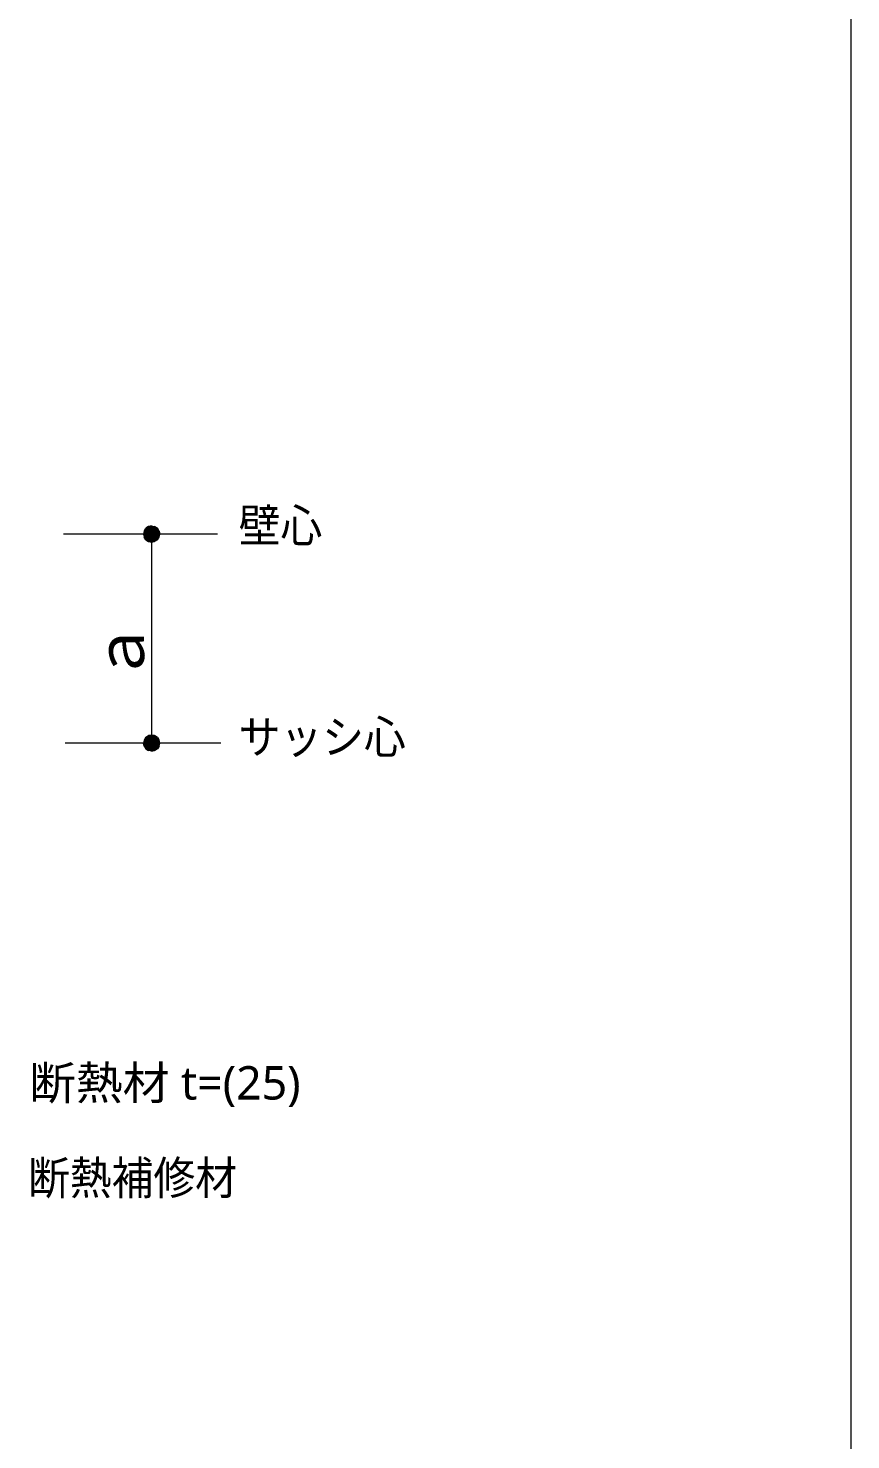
# Model space of a CAD drawing. Header units: millimetres. Extents: x 0 to 420, y 0 to 297.
# Drawn here: x 369 to 420.2, y 121.4 to 209.2 of the extents above; entities that cross this region are included whole.
import ezdxf
from ezdxf.enums import TextEntityAlignment as Align

# ---------------------------------------------------------------- set-up
doc = ezdxf.new("R2010")
doc.units = ezdxf.units.MM
doc.styles.add('kst32b', font='NotoSansJP-Variable.ttf')

msp = doc.modelspace()

# ---------------------------------------------------------------- hatches: boundary and pattern name
h = msp.add_hatch(color=7)
h.paths.add_polyline_path([(376.47, 178.223), (376.301, 178.117), (376.661, 177.758), (376.47, 178.223)])
h.paths.add_polyline_path([(376.301, 178.117), (376.661, 177.758), (376.195, 177.948), (376.301, 178.117)])
h.paths.add_polyline_path([(376.661, 177.758), (376.195, 177.948), (376.153, 177.758), (376.661, 177.758)])
h = msp.add_hatch(color=7)
h.paths.add_polyline_path([(377.021, 178.117), (376.851, 178.223), (376.661, 177.758), (377.021, 178.117)])
h.paths.add_polyline_path([(376.851, 178.223), (376.661, 177.758), (376.661, 178.266), (376.851, 178.223)])
h.paths.add_polyline_path([(376.661, 177.758), (376.661, 178.266), (376.47, 178.223), (376.661, 177.758)])
h = msp.add_hatch(color=7)
h.paths.add_polyline_path([(376.153, 177.758), (376.195, 177.567), (376.661, 177.758), (376.153, 177.758)])
h.paths.add_polyline_path([(376.195, 177.567), (376.661, 177.758), (376.301, 177.398), (376.195, 177.567)])
h.paths.add_polyline_path([(376.661, 177.758), (376.301, 177.398), (376.47, 177.292), (376.661, 177.758)])
for points in [[(376.47, 177.292), (376.661, 177.25), (376.661, 177.758), (376.47, 177.292)], [(376.851, 165.227), (376.661, 165.248), (376.661, 164.761), (376.851, 165.227)]]:
    msp.add_hatch(color=7).paths.add_polyline_path(points)
h = msp.add_hatch(color=7)
h.paths.add_polyline_path([(377.127, 177.567), (377.169, 177.758), (376.661, 177.758), (377.127, 177.567)])
h.paths.add_polyline_path([(377.169, 177.758), (376.661, 177.758), (377.127, 177.948), (377.169, 177.758)])
h.paths.add_polyline_path([(376.661, 177.758), (377.127, 177.948), (377.021, 178.117), (376.661, 177.758)])
h = msp.add_hatch(color=7)
h.paths.add_polyline_path([(376.661, 177.25), (376.851, 177.292), (376.661, 177.758), (376.661, 177.25)])
h.paths.add_polyline_path([(376.851, 177.292), (376.661, 177.758), (377.021, 177.398), (376.851, 177.292)])
h.paths.add_polyline_path([(376.661, 177.758), (377.021, 177.398), (377.127, 177.567), (376.661, 177.758)])
h = msp.add_hatch(color=7)
h.paths.add_polyline_path([(376.661, 165.248), (376.47, 165.227), (376.661, 164.761), (376.661, 165.248)])
h.paths.add_polyline_path([(376.47, 165.227), (376.661, 164.761), (376.301, 165.121), (376.47, 165.227)])
h.paths.add_polyline_path([(376.661, 164.761), (376.301, 165.121), (376.195, 164.952), (376.661, 164.761)])
h = msp.add_hatch(color=7)
h.paths.add_polyline_path([(377.169, 164.761), (377.127, 164.952), (376.661, 164.761), (377.169, 164.761)])
h.paths.add_polyline_path([(377.127, 164.952), (376.661, 164.761), (377.021, 165.121), (377.127, 164.952)])
h.paths.add_polyline_path([(376.661, 164.761), (377.021, 165.121), (376.851, 165.227), (376.661, 164.761)])
h = msp.add_hatch(color=7)
h.paths.add_polyline_path([(376.195, 164.952), (376.153, 164.761), (376.661, 164.761), (376.195, 164.952)])
h.paths.add_polyline_path([(376.153, 164.761), (376.661, 164.761), (376.195, 164.571), (376.153, 164.761)])
h.paths.add_polyline_path([(376.661, 164.761), (376.195, 164.571), (376.301, 164.401), (376.661, 164.761)])
h = msp.add_hatch(color=7)
h.paths.add_polyline_path([(376.301, 164.401), (376.47, 164.296), (376.661, 164.761), (376.301, 164.401)])
h.paths.add_polyline_path([(376.47, 164.296), (376.661, 164.761), (376.661, 164.253), (376.47, 164.296)])
h.paths.add_polyline_path([(376.661, 164.761), (376.661, 164.253), (376.851, 164.296), (376.661, 164.761)])
h = msp.add_hatch(color=7)
h.paths.add_polyline_path([(376.851, 164.296), (377.021, 164.401), (376.661, 164.761), (376.851, 164.296)])
h.paths.add_polyline_path([(377.021, 164.401), (376.661, 164.761), (377.127, 164.571), (377.021, 164.401)])
h.paths.add_polyline_path([(376.661, 164.761), (377.127, 164.571), (377.169, 164.761), (376.661, 164.761)])

# ---------------------------------------------------------------- linework, layer by layer
at = {"lineweight": 13}
msp.add_lwpolyline([(0.191, 0), (0.191, 296.968), (420.158, 296.968), (420.158, 0)], close=True, dxfattribs=at)
at = {"lineweight": 0}
for points in [[(376.47, 178.223), (376.301, 178.117), (376.661, 177.758)], [(376.661, 177.758), (376.661, 178.266), (376.47, 178.223)], [(376.851, 178.223), (376.661, 177.758), (376.661, 178.266)], [(377.021, 178.117), (376.851, 178.223), (376.661, 177.758)], [(376.661, 177.758), (376.195, 177.948), (376.153, 177.758)], [(376.153, 177.758), (376.195, 177.567), (376.661, 177.758)], [(376.301, 178.117), (376.661, 177.758), (376.195, 177.948)], [(376.195, 177.567), (376.661, 177.758), (376.301, 177.398)], [(376.661, 177.758), (376.301, 177.398), (376.47, 177.292)], [(376.47, 177.292), (376.661, 177.25), (376.661, 177.758)], [(376.661, 177.758), (377.127, 177.948), (377.021, 178.117)], [(377.169, 177.758), (376.661, 177.758), (377.127, 177.948)], [(376.661, 177.25), (376.851, 177.292), (376.661, 177.758)], [(376.851, 177.292), (376.661, 177.758), (377.021, 177.398)], [(376.661, 177.758), (377.021, 177.398), (377.127, 177.567)], [(377.127, 177.567), (377.169, 177.758), (376.661, 177.758)], [(376.661, 164.761), (376.301, 165.121), (376.195, 164.952)], [(376.47, 165.227), (376.661, 164.761), (376.301, 165.121)], [(376.661, 165.248), (376.47, 165.227), (376.661, 164.761)], [(376.851, 165.227), (376.661, 165.248), (376.661, 164.761)], [(376.661, 164.761), (377.021, 165.121), (376.851, 165.227)], [(377.127, 164.952), (376.661, 164.761), (377.021, 165.121)], [(376.195, 164.952), (376.153, 164.761), (376.661, 164.761)], [(376.153, 164.761), (376.661, 164.761), (376.195, 164.571)], [(376.661, 164.761), (376.195, 164.571), (376.301, 164.401)], [(376.301, 164.401), (376.47, 164.296), (376.661, 164.761)], [(376.47, 164.296), (376.661, 164.761), (376.661, 164.253)], [(377.169, 164.761), (377.127, 164.952), (376.661, 164.761)], [(376.661, 164.761), (376.661, 164.253), (376.851, 164.296)], [(376.851, 164.296), (377.021, 164.401), (376.661, 164.761)], [(377.021, 164.401), (376.661, 164.761), (377.127, 164.571)], [(376.661, 164.761), (377.127, 164.571), (377.169, 164.761)]]:
    msp.add_lwpolyline(points, close=True, dxfattribs=at)
at = {"lineweight": 13}
for points in [[(380.767, 177.758), (371.179, 177.758)], [(376.661, 177.758), (376.661, 164.761)], [(380.979, 164.761), (371.284, 164.761)]]:
    msp.add_lwpolyline(points, dxfattribs=at)

# ---------------------------------------------------------------- texts
at = {"style": 'kst32b'}
for s, p, p2 in [('壁心', (382.08, 177.25), (387.277, 177.25)), ('サッシ心', (382.08, 164.105), (392.475, 164.105)), ('断熱材 t=(25)', (369.041, 142.6), (385.934, 142.6)), ('断熱補修材', (368.977, 136.694), (381.972, 136.694))]:
    msp.add_text(s, height=2.0791, dxfattribs=at).set_placement(p, p2, align=Align.FIT)
msp.add_text('ａ', height=2.911, rotation=90, dxfattribs=at).set_placement((376.195, 168.444))

doc.saveas('drawing.dxf')
